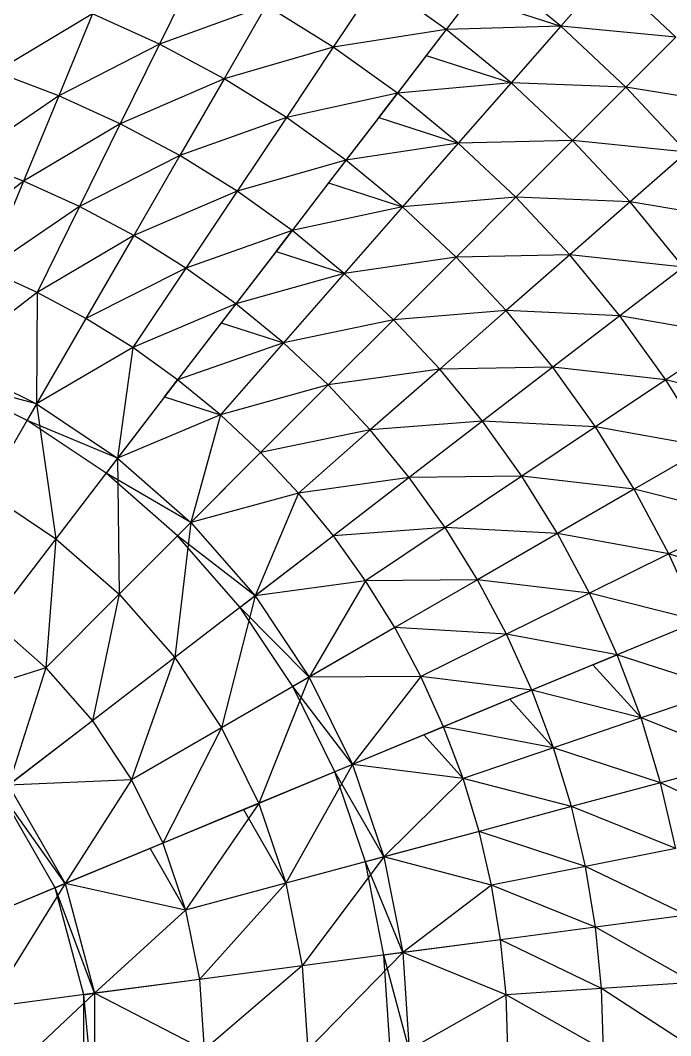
# Model space of a CAD drawing. Extents: x -1560 to 4680, y -1560 to 1560.
# Drawn here: x 307 to 867, y 12 to 886 of the extents above; entities that cross this region are included whole.
import ezdxf

# ---------------------------------------------------------------- set-up
doc = ezdxf.new("R2010")
doc.units = 0
doc.header["$MEASUREMENT"] = 0
for name, color, linetype in [('L30X30X3', 1, 'Continuous'), ('TRIO25X148_A', 4, 'Continuous'), ('TRIO25X148_B', 6, 'Continuous'), ('TRIO25X148_C', 96, 'Continuous'), ('TRIO25X148_D', 3, 'Continuous'), ('TRIO25X148_F', 52, 'Continuous')]:
    doc.layers.add(name, color=color, linetype=linetype)

msp = doc.modelspace()

# ---------------------------------------------------------------- linework, layer by layer
at = {"layer": 'L30X30X3'}
for p, q in [((673.93, 878.28, 983.97), (656.78, 855.93, 955.58)), ((615.82, 802.56, 1018.43), (631.91, 823.52, 1048.46)), ((587.6, 765.77, 1108.7), (572.65, 746.29, 1077.13)), ((527.4, 687.32, 1131.46), (541.17, 705.27, 1164.45)), ((492.79, 642.21, 1215.51), (480.25, 625.87, 1181.23)), ((431.36, 562.16, 1226.25), (442.62, 576.84, 1261.71)), ((321.03, 556.03, 1302.88), (312.86, 541.88, 1266.37)), ((390.86, 509.38, 1302.88), (380.91, 496.41, 1266.37)), ((454, 454, 1302.88), (442.45, 442.45, 1266.37)), ((509.38, 390.86, 1302.88), (496.41, 380.91, 1266.37)), ((800.4, 331.54, 1131.46), (821.3, 340.19, 1164.45)), ((556.03, 321.03, 1302.88), (541.88, 312.86, 1266.37)), ((747.87, 309.78, 1215.51), (728.84, 301.89, 1181.23)), ((654.64, 271.16, 1226.25), (671.74, 278.24, 1261.71)), ((593.18, 245.7, 1302.88), (578.08, 239.45, 1266.37)), ((499.44, 206.87, 1301.44), (512.48, 212.28, 1338.86)), ((429.93, 178.08, 1369.53), (418.98, 173.55, 1331.33)), ((620.18, 166.18, 1302.88), (604.39, 161.95, 1266.37)), ((337.02, 139.6, 1355.93), (345.82, 143.24, 1394.78)), ((636.56, 83.8, 1302.88), (620.36, 81.67, 1266.37)), ((361.67, 47.61, 1355.93), (371.11, 48.86, 1394.78))]:
    msp.add_line(p, q, dxfattribs=at)
at = {"layer": 'TRIO25X148_A'}
for p, q in [((459.1, 930.97, 1048.46), (426.91, 865.7, 1108.7)), ((713.52, 929.87, 915.44), (673.93, 878.28, 983.97)), ((812.89, 926.93, 843.13), (772.81, 881.22, 915.44)), ((615.04, 920.48, 983.97), (576.69, 863.08, 1048.46)), ((369.38, 891.76, 1108.7), (340.19, 821.3, 1164.45)), ((519.01, 898.95, 1048.46), (482.62, 835.92, 1108.7)), ((673.93, 878.28, 983.97), (631.91, 823.52, 1048.46)), ((772.81, 881.22, 915.44), (729.93, 832.32, 983.97)), ((426.91, 865.7, 1108.7), (393.18, 797.29, 1164.45)), ((871.78, 871.78, 843.13), (828.79, 828.79, 915.44)), ((576.69, 863.08, 1048.46), (536.26, 802.57, 1108.7)), ((482.62, 835.92, 1108.7), (444.49, 769.87, 1164.45)), ((729.93, 832.32, 983.97), (684.41, 780.42, 1048.46)), ((631.91, 823.52, 1048.46), (587.6, 765.77, 1108.7)), ((828.79, 828.79, 915.44), (782.8, 782.8, 983.97)), ((340.19, 821.3, 1164.45), (309.78, 747.87, 1215.51)), ((393.18, 797.29, 1164.45), (358.03, 726.01, 1215.51)), ((536.26, 802.57, 1108.7), (493.89, 739.15, 1164.45)), ((684.41, 780.42, 1048.46), (636.42, 725.7, 1108.7)), ((782.8, 782.8, 983.97), (733.99, 733.99, 1048.46)), ((444.49, 769.87, 1164.45), (404.75, 701.04, 1215.51)), ((881.22, 772.81, 915.44), (832.32, 729.93, 983.97)), ((587.6, 765.77, 1108.7), (541.17, 705.27, 1164.45)), ((309.78, 747.87, 1215.51), (278.24, 671.74, 1261.71)), ((493.89, 739.15, 1164.45), (449.73, 673.07, 1215.51)), ((358.03, 726.01, 1215.51), (321.58, 652.1, 1261.71)), ((636.42, 725.7, 1108.7), (586.14, 668.36, 1164.45)), ((733.99, 733.99, 1048.46), (682.53, 682.53, 1108.7)), ((832.32, 729.93, 983.97), (780.42, 684.41, 1048.46)), ((404.75, 701.04, 1215.51), (363.54, 629.67, 1261.71)), ((541.17, 705.27, 1164.45), (492.79, 642.21, 1215.51)), ((682.53, 682.53, 1108.7), (628.6, 628.6, 1164.45)), ((780.42, 684.41, 1048.46), (725.7, 636.42, 1108.7)), ((449.73, 673.07, 1215.51), (403.95, 604.55, 1261.71)), ((878.28, 673.93, 983.97), (823.52, 631.91, 1048.46)), ((586.14, 668.36, 1164.45), (533.73, 608.61, 1215.51)), ((492.79, 642.21, 1215.51), (442.62, 576.84, 1261.71)), ((363.54, 629.67, 1261.71), (321.03, 556.03, 1302.88)), ((725.7, 636.42, 1108.7), (668.36, 586.14, 1164.45)), ((823.52, 631.91, 1048.46), (765.77, 587.6, 1108.7)), ((628.6, 628.6, 1164.45), (572.4, 572.4, 1215.51)), ((920.48, 615.04, 983.97), (863.08, 576.69, 1048.46)), ((533.73, 608.61, 1215.51), (479.4, 546.65, 1261.71)), ((668.36, 586.14, 1164.45), (608.61, 533.73, 1215.51)), ((765.77, 587.6, 1108.7), (705.27, 541.17, 1164.45)), ((442.62, 576.84, 1261.71), (390.86, 509.38, 1302.88)), ((572.4, 572.4, 1215.51), (514.13, 514.13, 1261.71)), ((863.08, 576.69, 1048.46), (802.57, 536.26, 1108.7)), ((321.03, 556.03, 1302.88), (277.35, 480.39, 1338.86)), ((608.61, 533.73, 1215.51), (546.65, 479.4, 1261.71)), ((705.27, 541.17, 1164.45), (642.21, 492.79, 1215.51)), ((802.57, 536.26, 1108.7), (739.15, 493.89, 1164.45)), ((898.95, 519.01, 1048.46), (835.92, 482.62, 1108.7)), ((390.86, 509.38, 1302.88), (337.68, 440.08, 1338.86)), ((514.13, 514.13, 1261.71), (454, 454, 1302.88)), ((642.21, 492.79, 1215.51), (576.84, 442.62, 1261.71)), ((739.15, 493.89, 1164.45), (673.07, 449.73, 1215.51)), ((835.92, 482.62, 1108.7), (769.87, 444.49, 1164.45)), ((930.97, 459.1, 1048.46), (865.7, 426.91, 1108.7)), ((454, 454, 1302.88), (392.23, 392.23, 1338.86)), ((673.07, 449.73, 1215.51), (604.55, 403.95, 1261.71)), ((337.68, 440.08, 1338.86), (283.29, 369.19, 1369.53)), ((576.84, 442.62, 1261.71), (509.38, 390.86, 1302.88)), ((769.87, 444.49, 1164.45), (701.04, 404.75, 1215.51)), ((865.7, 426.91, 1108.7), (797.29, 393.18, 1164.45)), ((701.04, 404.75, 1215.51), (629.67, 363.54, 1261.71)), ((392.23, 392.23, 1338.86), (329.05, 329.05, 1369.53)), ((509.38, 390.86, 1302.88), (440.08, 337.68, 1338.86)), ((797.29, 393.18, 1164.45), (726.01, 358.03, 1215.51)), ((891.76, 369.38, 1108.7), (821.3, 340.19, 1164.45)), ((629.67, 363.54, 1261.71), (556.03, 321.03, 1302.88)), ((726.01, 358.03, 1215.51), (652.1, 321.58, 1261.71)), ((440.08, 337.68, 1338.86), (369.19, 283.29, 1369.53)), ((821.3, 340.19, 1164.45), (747.87, 309.78, 1215.51)), ((556.03, 321.03, 1302.88), (480.39, 277.35, 1338.86)), ((747.87, 309.78, 1215.51), (671.74, 278.24, 1261.71)), ((914.01, 310.27, 1108.7), (841.79, 285.75, 1164.45)), ((369.19, 283.29, 1369.53), (296.96, 227.87, 1394.78)), ((841.79, 285.75, 1164.45), (766.53, 260.2, 1215.51)), ((480.39, 277.35, 1338.86), (403, 232.67, 1369.53)), ((671.74, 278.24, 1261.71), (593.18, 245.7, 1302.88)), ((766.53, 260.2, 1215.51), (688.5, 233.71, 1261.71)), ((593.18, 245.7, 1302.88), (512.48, 212.28, 1338.86)), ((932.35, 249.82, 1108.7), (858.68, 230.08, 1164.45)), ((858.68, 230.08, 1164.45), (781.91, 209.51, 1215.51)), ((512.48, 212.28, 1338.86), (429.93, 178.08, 1369.53)), ((781.91, 209.51, 1215.51), (702.31, 188.18, 1261.71)), ((702.31, 188.18, 1261.71), (620.18, 166.18, 1302.88)), ((429.93, 178.08, 1369.53), (345.82, 143.24, 1394.78)), ((620.18, 166.18, 1302.88), (535.8, 143.57, 1338.86)), ((871.89, 173.43, 1164.45), (793.93, 157.92, 1215.51)), ((793.93, 157.92, 1215.51), (713.12, 141.85, 1261.71)), ((345.82, 143.24, 1394.78), (260.46, 107.89, 1414.51)), ((535.8, 143.57, 1338.86), (449.49, 120.44, 1369.53)), ((881.36, 116.03, 1164.45), (802.56, 105.66, 1215.51)), ((802.56, 105.66, 1215.51), (720.87, 94.9, 1261.71)), ((720.87, 94.9, 1261.71), (636.56, 83.8, 1302.88)), ((636.56, 83.8, 1302.88), (549.96, 72.4, 1338.86)), ((549.96, 72.4, 1338.86), (461.37, 60.74, 1369.53)), ((461.37, 60.74, 1369.53), (371.11, 48.86, 1394.78)), ((807.76, 52.94, 1215.51), (725.53, 47.55, 1261.71)), ((887.07, 58.14, 1164.45), (807.76, 52.94, 1215.51)), ((371.11, 48.86, 1394.78), (279.51, 36.8, 1414.51))]:
    msp.add_line(p, q, dxfattribs=at)
at = {"layer": 'TRIO25X148_B'}
for p, q in [((713.52, 929.87, 915.44), (656.78, 855.93, 955.58)), ((695.36, 906.21, 888.79), (772.81, 881.22, 915.44)), ((673.93, 878.28, 983.97), (615.82, 802.56, 1018.43)), ((656.78, 855.93, 955.58), (729.93, 832.32, 983.97)), ((631.91, 823.52, 1048.46), (572.65, 746.29, 1077.13)), ((615.82, 802.56, 1018.43), (684.41, 780.42, 1048.46)), ((587.6, 765.77, 1108.7), (527.4, 687.32, 1131.46)), ((572.65, 746.29, 1077.13), (636.42, 725.7, 1108.7)), ((541.17, 705.27, 1164.45), (480.25, 625.87, 1181.23)), ((527.4, 687.32, 1131.46), (586.14, 668.36, 1164.45)), ((492.79, 642.21, 1215.51), (431.36, 562.16, 1226.25)), ((363.54, 629.67, 1261.71), (312.86, 541.88, 1266.37)), ((480.25, 625.87, 1181.23), (533.73, 608.61, 1215.51)), ((321.03, 556.03, 1302.88), (239.45, 578.08, 1266.37)), ((442.62, 576.84, 1261.71), (380.91, 496.41, 1266.37)), ((431.36, 562.16, 1226.25), (479.4, 546.65, 1261.71)), ((390.86, 509.38, 1302.88), (312.86, 541.88, 1266.37)), ((514.13, 514.13, 1261.71), (442.45, 442.45, 1266.37)), ((454, 454, 1302.88), (380.91, 496.41, 1266.37)), ((509.38, 390.86, 1302.88), (442.45, 442.45, 1266.37)), ((576.84, 442.62, 1261.71), (496.41, 380.91, 1266.37)), ((556.03, 321.03, 1302.88), (496.41, 380.91, 1266.37)), ((891.76, 369.38, 1108.7), (800.4, 331.54, 1131.46)), ((629.67, 363.54, 1261.71), (541.88, 312.86, 1266.37)), ((821.3, 340.19, 1164.45), (728.84, 301.89, 1181.23)), ((800.4, 331.54, 1131.46), (841.79, 285.75, 1164.45)), ((593.18, 245.7, 1302.88), (541.88, 312.86, 1266.37)), ((747.87, 309.78, 1215.51), (654.64, 271.16, 1226.25)), ((728.84, 301.89, 1181.23), (766.53, 260.2, 1215.51)), ((369.19, 283.29, 1369.53), (289.4, 222.07, 1355.93)), ((671.74, 278.24, 1261.71), (578.08, 239.45, 1266.37)), ((654.64, 271.16, 1226.25), (688.5, 233.71, 1261.71)), ((593.18, 245.7, 1302.88), (499.44, 206.87, 1301.44)), ((620.18, 166.18, 1302.88), (578.08, 239.45, 1266.37)), ((345.82, 143.24, 1394.78), (289.4, 222.07, 1355.93)), ((512.48, 212.28, 1338.86), (418.98, 173.55, 1331.33)), ((499.44, 206.87, 1301.44), (535.8, 143.57, 1338.86)), ((702.31, 188.18, 1261.71), (604.39, 161.95, 1266.37)), ((429.93, 178.08, 1369.53), (337.02, 139.6, 1355.93)), ((418.98, 173.55, 1331.33), (449.49, 120.44, 1369.53)), ((636.56, 83.8, 1302.88), (604.39, 161.95, 1266.37)), ((345.82, 143.24, 1394.78), (253.84, 105.14, 1375.16)), ((371.11, 48.86, 1394.78), (337.02, 139.6, 1355.93)), ((720.87, 94.9, 1261.71), (620.36, 81.67, 1266.37)), ((642.05, 0, 1302.88), (620.36, 81.67, 1266.37)), ((461.37, 60.74, 1369.53), (361.67, 47.61, 1355.93)), ((371.11, -48.86, 1394.78), (361.67, 47.61, 1355.93))]:
    msp.add_line(p, q, dxfattribs=at)
at = {"layer": 'TRIO25X148_C'}
for p, q in [((772.81, 881.22, 915.44), (713.52, 929.87, 915.44)), ((871.78, 871.78, 843.13), (812.89, 926.93, 843.13)), ((673.93, 878.28, 983.97), (615.04, 920.48, 983.97)), ((426.91, 865.7, 1108.7), (369.38, 891.76, 1108.7)), ((576.69, 863.08, 1048.46), (519.01, 898.95, 1048.46)), ((729.93, 832.32, 983.97), (673.93, 878.28, 983.97)), ((828.79, 828.79, 915.44), (772.81, 881.22, 915.44)), ((482.62, 835.92, 1108.7), (426.91, 865.7, 1108.7)), ((631.91, 823.52, 1048.46), (576.69, 863.08, 1048.46)), ((340.19, 821.3, 1164.45), (285.75, 841.79, 1164.45)), ((536.26, 802.57, 1108.7), (482.62, 835.92, 1108.7)), ((782.8, 782.8, 983.97), (729.93, 832.32, 983.97)), ((684.41, 780.42, 1048.46), (631.91, 823.52, 1048.46)), ((881.22, 772.81, 915.44), (828.79, 828.79, 915.44)), ((393.18, 797.29, 1164.45), (340.19, 821.3, 1164.45)), ((444.49, 769.87, 1164.45), (393.18, 797.29, 1164.45)), ((587.6, 765.77, 1108.7), (536.26, 802.57, 1108.7)), ((733.99, 733.99, 1048.46), (684.41, 780.42, 1048.46)), ((832.32, 729.93, 983.97), (782.8, 782.8, 983.97)), ((493.89, 739.15, 1164.45), (444.49, 769.87, 1164.45)), ((309.78, 747.87, 1215.51), (260.2, 766.53, 1215.51)), ((636.42, 725.7, 1108.7), (587.6, 765.77, 1108.7)), ((358.03, 726.01, 1215.51), (309.78, 747.87, 1215.51)), ((541.17, 705.27, 1164.45), (493.89, 739.15, 1164.45)), ((404.75, 701.04, 1215.51), (358.03, 726.01, 1215.51)), ((682.53, 682.53, 1108.7), (636.42, 725.7, 1108.7)), ((780.42, 684.41, 1048.46), (733.99, 733.99, 1048.46)), ((878.28, 673.93, 983.97), (832.32, 729.93, 983.97)), ((449.73, 673.07, 1215.51), (404.75, 701.04, 1215.51)), ((586.14, 668.36, 1164.45), (541.17, 705.27, 1164.45)), ((725.7, 636.42, 1108.7), (682.53, 682.53, 1108.7)), ((823.52, 631.91, 1048.46), (780.42, 684.41, 1048.46)), ((492.79, 642.21, 1215.51), (449.73, 673.07, 1215.51)), ((321.58, 652.1, 1261.71), (278.24, 671.74, 1261.71)), ((628.6, 628.6, 1164.45), (586.14, 668.36, 1164.45)), ((363.54, 629.67, 1261.71), (321.58, 652.1, 1261.71)), ((533.73, 608.61, 1215.51), (492.79, 642.21, 1215.51)), ((403.95, 604.55, 1261.71), (363.54, 629.67, 1261.71)), ((765.77, 587.6, 1108.7), (725.7, 636.42, 1108.7)), ((863.08, 576.69, 1048.46), (823.52, 631.91, 1048.46)), ((668.36, 586.14, 1164.45), (628.6, 628.6, 1164.45)), ((442.62, 576.84, 1261.71), (403.95, 604.55, 1261.71)), ((572.4, 572.4, 1215.51), (533.73, 608.61, 1215.51)), ((245.7, 593.18, 1302.88), (321.03, 556.03, 1302.88)), ((705.27, 541.17, 1164.45), (668.36, 586.14, 1164.45)), ((802.57, 536.26, 1108.7), (765.77, 587.6, 1108.7)), ((479.4, 546.65, 1261.71), (442.62, 576.84, 1261.71)), ((608.61, 533.73, 1215.51), (572.4, 572.4, 1215.51)), ((898.95, 519.01, 1048.46), (863.08, 576.69, 1048.46)), ((321.03, 556.03, 1302.88), (390.86, 509.38, 1302.88)), ((514.13, 514.13, 1261.71), (479.4, 546.65, 1261.71)), ((642.21, 492.79, 1215.51), (608.61, 533.73, 1215.51)), ((739.15, 493.89, 1164.45), (705.27, 541.17, 1164.45)), ((835.92, 482.62, 1108.7), (802.57, 536.26, 1108.7)), ((390.86, 509.38, 1302.88), (454, 454, 1302.88)), ((546.65, 479.4, 1261.71), (514.13, 514.13, 1261.71)), ((673.07, 449.73, 1215.51), (642.21, 492.79, 1215.51)), ((769.87, 444.49, 1164.45), (739.15, 493.89, 1164.45)), ((865.7, 426.91, 1108.7), (835.92, 482.62, 1108.7)), ((277.35, 480.39, 1338.86), (337.68, 440.08, 1338.86)), ((576.84, 442.62, 1261.71), (546.65, 479.4, 1261.71)), ((454, 454, 1302.88), (509.38, 390.86, 1302.88)), ((701.04, 404.75, 1215.51), (673.07, 449.73, 1215.51)), ((337.68, 440.08, 1338.86), (392.23, 392.23, 1338.86)), ((604.55, 403.95, 1261.71), (576.84, 442.62, 1261.71)), ((797.29, 393.18, 1164.45), (769.87, 444.49, 1164.45)), ((891.76, 369.38, 1108.7), (865.7, 426.91, 1108.7)), ((629.67, 363.54, 1261.71), (604.55, 403.95, 1261.71)), ((726.01, 358.03, 1215.51), (701.04, 404.75, 1215.51)), ((392.23, 392.23, 1338.86), (440.08, 337.68, 1338.86)), ((509.38, 390.86, 1302.88), (556.03, 321.03, 1302.88)), ((821.3, 340.19, 1164.45), (797.29, 393.18, 1164.45)), ((283.29, 369.19, 1369.53), (329.05, 329.05, 1369.53)), ((652.1, 321.58, 1261.71), (629.67, 363.54, 1261.71)), ((747.87, 309.78, 1215.51), (726.01, 358.03, 1215.51)), ((440.08, 337.68, 1338.86), (480.39, 277.35, 1338.86)), ((841.79, 285.75, 1164.45), (821.3, 340.19, 1164.45)), ((329.05, 329.05, 1369.53), (369.19, 283.29, 1369.53)), ((556.03, 321.03, 1302.88), (593.18, 245.7, 1302.88)), ((671.74, 278.24, 1261.71), (652.1, 321.58, 1261.71)), ((766.53, 260.2, 1215.51), (747.87, 309.78, 1215.51)), ((369.19, 283.29, 1369.53), (403, 232.67, 1369.53)), ((858.68, 230.08, 1164.45), (841.79, 285.75, 1164.45)), ((480.39, 277.35, 1338.86), (512.48, 212.28, 1338.86)), ((688.5, 233.71, 1261.71), (671.74, 278.24, 1261.71)), ((781.91, 209.51, 1215.51), (766.53, 260.2, 1215.51)), ((593.18, 245.7, 1302.88), (620.18, 166.18, 1302.88)), ((296.96, 227.87, 1394.78), (345.82, 143.24, 1394.78)), ((403, 232.67, 1369.53), (429.93, 178.08, 1369.53)), ((702.31, 188.18, 1261.71), (688.5, 233.71, 1261.71)), ((871.89, 173.43, 1164.45), (858.68, 230.08, 1164.45)), ((512.48, 212.28, 1338.86), (535.8, 143.57, 1338.86)), ((793.93, 157.92, 1215.51), (781.91, 209.51, 1215.51)), ((713.12, 141.85, 1261.71), (702.31, 188.18, 1261.71)), ((429.93, 178.08, 1369.53), (449.49, 120.44, 1369.53)), ((620.18, 166.18, 1302.88), (636.56, 83.8, 1302.88)), ((802.56, 105.66, 1215.51), (793.93, 157.92, 1215.51)), ((345.82, 143.24, 1394.78), (371.11, 48.86, 1394.78)), ((535.8, 143.57, 1338.86), (549.96, 72.4, 1338.86)), ((720.87, 94.9, 1261.71), (713.12, 141.85, 1261.71)), ((449.49, 120.44, 1369.53), (461.37, 60.74, 1369.53)), ((807.76, 52.94, 1215.51), (802.56, 105.66, 1215.51)), ((725.53, 47.55, 1261.71), (720.87, 94.9, 1261.71)), ((636.56, 83.8, 1302.88), (642.05, 0, 1302.88)), ((549.96, 72.4, 1338.86), (554.7, 0, 1338.86)), ((461.37, 60.74, 1369.53), (465.35, 0, 1369.53)), ((809.49, 0, 1215.51), (807.76, 52.94, 1215.51)), ((371.11, 48.86, 1394.78), (371.11, -48.86, 1394.78)), ((727.09, 0, 1261.71), (725.53, 47.55, 1261.71))]:
    msp.add_line(p, q, dxfattribs=at)
at = {"layer": 'TRIO25X148_D'}
for p, q in [((369.38, 891.76, 1108.7), (285.75, 841.79, 1164.45)), ((519.01, 898.95, 1048.46), (426.91, 865.7, 1108.7)), ((673.93, 878.28, 983.97), (576.69, 863.08, 1048.46)), ((772.81, 881.22, 915.44), (673.93, 878.28, 983.97)), ((871.78, 871.78, 843.13), (772.81, 881.22, 915.44)), ((426.91, 865.7, 1108.7), (340.19, 821.3, 1164.45)), ((576.69, 863.08, 1048.46), (482.62, 835.92, 1108.7)), ((482.62, 835.92, 1108.7), (393.18, 797.29, 1164.45)), ((729.93, 832.32, 983.97), (631.91, 823.52, 1048.46)), ((828.79, 828.79, 915.44), (729.93, 832.32, 983.97)), ((631.91, 823.52, 1048.46), (536.26, 802.57, 1108.7)), ((926.93, 812.89, 843.13), (828.79, 828.79, 915.44)), ((340.19, 821.3, 1164.45), (260.2, 766.53, 1215.51)), ((393.18, 797.29, 1164.45), (309.78, 747.87, 1215.51)), ((536.26, 802.57, 1108.7), (444.49, 769.87, 1164.45)), ((684.41, 780.42, 1048.46), (587.6, 765.77, 1108.7)), ((782.8, 782.8, 983.97), (684.41, 780.42, 1048.46)), ((881.22, 772.81, 915.44), (782.8, 782.8, 983.97)), ((444.49, 769.87, 1164.45), (358.03, 726.01, 1215.51)), ((587.6, 765.77, 1108.7), (493.89, 739.15, 1164.45)), ((309.78, 747.87, 1215.51), (233.71, 688.5, 1261.71)), ((493.89, 739.15, 1164.45), (404.75, 701.04, 1215.51)), ((358.03, 726.01, 1215.51), (278.24, 671.74, 1261.71)), ((636.42, 725.7, 1108.7), (541.17, 705.27, 1164.45)), ((733.99, 733.99, 1048.46), (636.42, 725.7, 1108.7)), ((832.32, 729.93, 983.97), (733.99, 733.99, 1048.46)), ((929.87, 713.52, 915.44), (832.32, 729.93, 983.97)), ((404.75, 701.04, 1215.51), (321.58, 652.1, 1261.71)), ((541.17, 705.27, 1164.45), (449.73, 673.07, 1215.51)), ((682.53, 682.53, 1108.7), (586.14, 668.36, 1164.45)), ((780.42, 684.41, 1048.46), (682.53, 682.53, 1108.7)), ((878.28, 673.93, 983.97), (780.42, 684.41, 1048.46)), ((449.73, 673.07, 1215.51), (363.54, 629.67, 1261.71)), ((586.14, 668.36, 1164.45), (492.79, 642.21, 1215.51)), ((321.58, 652.1, 1261.71), (245.7, 593.18, 1302.88)), ((321.58, 652.1, 1261.71), (321.03, 556.03, 1302.88)), ((492.79, 642.21, 1215.51), (403.95, 604.55, 1261.71)), ((725.7, 636.42, 1108.7), (628.6, 628.6, 1164.45)), ((823.52, 631.91, 1048.46), (725.7, 636.42, 1108.7)), ((920.48, 615.04, 983.97), (823.52, 631.91, 1048.46)), ((628.6, 628.6, 1164.45), (533.73, 608.61, 1215.51)), ((403.95, 604.55, 1261.71), (321.03, 556.03, 1302.88)), ((403.95, 604.55, 1261.71), (390.86, 509.38, 1302.88)), ((533.73, 608.61, 1215.51), (442.62, 576.84, 1261.71)), ((668.36, 586.14, 1164.45), (572.4, 572.4, 1215.51)), ((765.77, 587.6, 1108.7), (668.36, 586.14, 1164.45)), ((863.08, 576.69, 1048.46), (765.77, 587.6, 1108.7)), ((572.4, 572.4, 1215.51), (479.4, 546.65, 1261.71)), ((958.73, 553.53, 983.97), (863.08, 576.69, 1048.46)), ((321.03, 556.03, 1302.88), (337.68, 440.08, 1338.86)), ((479.4, 546.65, 1261.71), (390.86, 509.38, 1302.88)), ((479.4, 546.65, 1261.71), (454, 454, 1302.88)), ((608.61, 533.73, 1215.51), (514.13, 514.13, 1261.71)), ((705.27, 541.17, 1164.45), (608.61, 533.73, 1215.51)), ((802.57, 536.26, 1108.7), (705.27, 541.17, 1164.45)), ((898.95, 519.01, 1048.46), (802.57, 536.26, 1108.7)), ((390.86, 509.38, 1302.88), (392.23, 392.23, 1338.86)), ((642.21, 492.79, 1215.51), (546.65, 479.4, 1261.71)), ((739.15, 493.89, 1164.45), (642.21, 492.79, 1215.51)), ((835.92, 482.62, 1108.7), (739.15, 493.89, 1164.45)), ((930.97, 459.1, 1048.46), (835.92, 482.62, 1108.7)), ((546.65, 479.4, 1261.71), (454, 454, 1302.88)), ((546.65, 479.4, 1261.71), (509.38, 390.86, 1302.88)), ((454, 454, 1302.88), (440.08, 337.68, 1338.86)), ((673.07, 449.73, 1215.51), (576.84, 442.62, 1261.71)), ((769.87, 444.49, 1164.45), (673.07, 449.73, 1215.51)), ((337.68, 440.08, 1338.86), (329.05, 329.05, 1369.53)), ((865.7, 426.91, 1108.7), (769.87, 444.49, 1164.45)), ((959, 397.23, 1048.46), (865.7, 426.91, 1108.7)), ((604.55, 403.95, 1261.71), (509.38, 390.86, 1302.88)), ((604.55, 403.95, 1261.71), (556.03, 321.03, 1302.88)), ((701.04, 404.75, 1215.51), (604.55, 403.95, 1261.71)), ((797.29, 393.18, 1164.45), (701.04, 404.75, 1215.51)), ((392.23, 392.23, 1338.86), (369.19, 283.29, 1369.53)), ((509.38, 390.86, 1302.88), (480.39, 277.35, 1338.86)), ((891.76, 369.38, 1108.7), (797.29, 393.18, 1164.45)), ((726.01, 358.03, 1215.51), (629.67, 363.54, 1261.71)), ((821.3, 340.19, 1164.45), (726.01, 358.03, 1215.51)), ((440.08, 337.68, 1338.86), (403, 232.67, 1369.53)), ((914.01, 310.27, 1108.7), (821.3, 340.19, 1164.45)), ((329.05, 329.05, 1369.53), (227.87, 296.96, 1394.78)), ((329.05, 329.05, 1369.53), (296.96, 227.87, 1394.78)), ((556.03, 321.03, 1302.88), (512.48, 212.28, 1338.86)), ((652.1, 321.58, 1261.71), (556.03, 321.03, 1302.88)), ((652.1, 321.58, 1261.71), (593.18, 245.7, 1302.88)), ((747.87, 309.78, 1215.51), (652.1, 321.58, 1261.71)), ((841.79, 285.75, 1164.45), (747.87, 309.78, 1215.51)), ((932.35, 249.82, 1108.7), (841.79, 285.75, 1164.45)), ((480.39, 277.35, 1338.86), (429.93, 178.08, 1369.53)), ((766.53, 260.2, 1215.51), (671.74, 278.24, 1261.71)), ((858.68, 230.08, 1164.45), (766.53, 260.2, 1215.51)), ((593.18, 245.7, 1302.88), (535.8, 143.57, 1338.86)), ((688.5, 233.71, 1261.71), (593.18, 245.7, 1302.88)), ((403, 232.67, 1369.53), (296.96, 227.87, 1394.78)), ((403, 232.67, 1369.53), (345.82, 143.24, 1394.78)), ((688.5, 233.71, 1261.71), (620.18, 166.18, 1302.88)), ((781.91, 209.51, 1215.51), (688.5, 233.71, 1261.71)), ((946.69, 188.31, 1108.7), (858.68, 230.08, 1164.45)), ((512.48, 212.28, 1338.86), (449.49, 120.44, 1369.53)), ((871.89, 173.43, 1164.45), (781.91, 209.51, 1215.51)), ((793.93, 157.92, 1215.51), (702.31, 188.18, 1261.71)), ((620.18, 166.18, 1302.88), (549.96, 72.4, 1338.86)), ((713.12, 141.85, 1261.71), (620.18, 166.18, 1302.88)), ((881.36, 116.03, 1164.45), (793.93, 157.92, 1215.51)), ((345.82, 143.24, 1394.78), (279.51, 36.8, 1414.51)), ((449.49, 120.44, 1369.53), (345.82, 143.24, 1394.78)), ((535.8, 143.57, 1338.86), (461.37, 60.74, 1369.53)), ((713.12, 141.85, 1261.71), (636.56, 83.8, 1302.88)), ((802.56, 105.66, 1215.51), (713.12, 141.85, 1261.71)), ((449.49, 120.44, 1369.53), (371.11, 48.86, 1394.78)), ((887.07, 58.14, 1164.45), (802.56, 105.66, 1215.51)), ((807.76, 52.94, 1215.51), (720.87, 94.9, 1261.71)), ((636.56, 83.8, 1302.88), (554.7, 0, 1338.86)), ((725.53, 47.55, 1261.71), (636.56, 83.8, 1302.88)), ((549.96, 72.4, 1338.86), (465.35, 0, 1369.53)), ((888.97, 0, 1164.45), (807.76, 52.94, 1215.51)), ((371.11, 48.86, 1394.78), (279.51, -36.8, 1414.51)), ((465.35, 0, 1369.53), (371.11, 48.86, 1394.78)), ((725.53, 47.55, 1261.71), (642.05, 0, 1302.88)), ((809.49, 0, 1215.51), (725.53, 47.55, 1261.71))]:
    msp.add_line(p, q, dxfattribs=at)
at = {"layer": 'TRIO25X148_F'}
for p, q in [((695.36, 906.21, 888.79), (656.78, 855.93, 955.58)), ((656.78, 855.93, 955.58), (615.82, 802.56, 1018.43)), ((615.82, 802.56, 1018.43), (572.65, 746.29, 1077.13)), ((572.65, 746.29, 1077.13), (527.4, 687.32, 1131.46)), ((527.4, 687.32, 1131.46), (480.25, 625.87, 1181.23)), ((480.25, 625.87, 1181.23), (431.36, 562.16, 1226.25)), ((312.86, 541.88, 1266.37), (239.45, 578.08, 1266.37)), ((431.36, 562.16, 1226.25), (380.91, 496.41, 1266.37)), ((380.91, 496.41, 1266.37), (312.86, 541.88, 1266.37)), ((442.45, 442.45, 1266.37), (380.91, 496.41, 1266.37)), ((496.41, 380.91, 1266.37), (442.45, 442.45, 1266.37)), ((541.88, 312.86, 1266.37), (496.41, 380.91, 1266.37)), ((869.07, 359.98, 1077.13), (800.4, 331.54, 1131.46)), ((800.4, 331.54, 1131.46), (728.84, 301.89, 1181.23)), ((578.08, 239.45, 1266.37), (541.88, 312.86, 1266.37)), ((728.84, 301.89, 1181.23), (654.64, 271.16, 1226.25)), ((654.64, 271.16, 1226.25), (578.08, 239.45, 1266.37)), ((578.08, 239.45, 1266.37), (499.44, 206.87, 1301.44)), ((604.39, 161.95, 1266.37), (578.08, 239.45, 1266.37)), ((337.02, 139.6, 1355.93), (289.4, 222.07, 1355.93)), ((499.44, 206.87, 1301.44), (418.98, 173.55, 1331.33)), ((418.98, 173.55, 1331.33), (337.02, 139.6, 1355.93)), ((620.36, 81.67, 1266.37), (604.39, 161.95, 1266.37)), ((337.02, 139.6, 1355.93), (253.84, 105.14, 1375.16)), ((361.67, 47.61, 1355.93), (337.02, 139.6, 1355.93)), ((625.71, 0, 1266.37), (620.36, 81.67, 1266.37)), ((361.67, -47.61, 1355.93), (361.67, 47.61, 1355.93))]:
    msp.add_line(p, q, dxfattribs=at)

doc.saveas('drawing.dxf')
